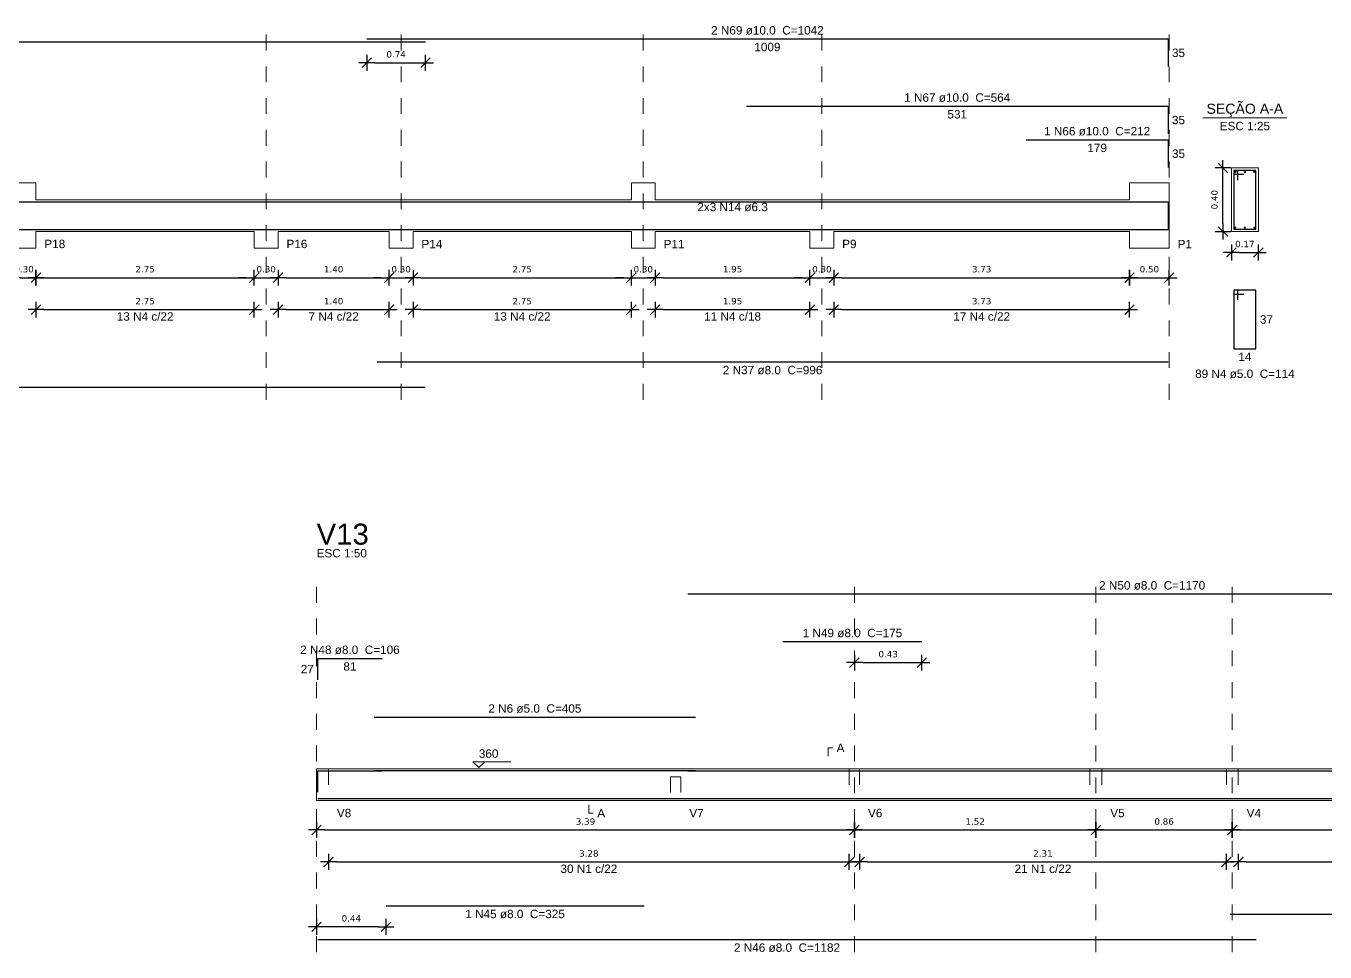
# Model space of a CAD drawing. Extents: x 25 to 1028, y -81 to 176.
# Drawn here: x 789.32 to 797.5, y 62.93 to 68.77 of the extents above; entities that cross this region are included whole.
import ezdxf

# ---------------------------------------------------------------- set-up
doc = ezdxf.new("R2010")
doc.units = 0
doc.header["$LTSCALE"] = 0.3
doc.header["$PDSIZE"] = 0.1
doc.linetypes.add('DOT2', pattern=[3.175, 0, -3.175])
doc.layers.get('0').update_dxf_attribs({"linetype": 'CONTINUOUS'})
doc.layers.get('Defpoints').update_dxf_attribs({"linetype": 'CONTINUOUS'})
doc.layers.add('ARQ-CTA-1_025', color=1, linetype='CONTINUOUS')
for name, color, linetype, lineweight in [('DT-Barras na forma', 2, 'CONTINUOUS', 30), ('DT-Barras no corte', 5, 'CONTINUOUS', 5), ('DT-Barras rebatidas', 2, 'CONTINUOUS', 30), ('DT-Forma', 5, 'CONTINUOUS', 5), ('DT-Pontilhado', 9, 'DOT2', 5), ('DT-Textos', 7, 'CONTINUOUS', 5), ('DT-Título', 3, 'CONTINUOUS', 20)]:
    doc.layers.add(name, color=color, linetype=linetype, lineweight=lineweight)
doc.styles.add('Arial', font='arial.ttf')
doc.styles.add('FNDE Texto Cota 0025', font='verdana.ttf', dxfattribs={"height": 0.04})
doc.dimstyles.new('Copy of FNDE 1-0025', dxfattribs={"dimscale": 5, "dimtxt": 0.04, "dimasz": 0.01, "dimexe": 0.15, "dimexo": 0.15, "dimgap": 0.005, "dimtad": 1, "dimlfac": 2, "dimzin": 1, "dimdsep": 46, "dimtxsty": 'FNDE Texto Cota 0025', "dimblk": 'tic', "dimcen": 0.015, "dimdle": 0.15, "dimse1": 1, "dimse2": 1, "dimclrd": 251, "dimclre": 251, "dimclrt": 256, "dimaunit": 1, "dimadec": 3, "dimazin": 0, "dimtfac": 1, "dimtix": 1, "dimtmove": 2, "dimatfit": 3, "dimfxl": 0.15, "dimtvp": 1, "dimtolj": 1, "dimtzin": 0, "dimarcsym": 0})
doc.dimstyles.new('FNDE 1-0025', dxfattribs={"dimscale": 5, "dimtxt": 0.04, "dimasz": 0.01, "dimexe": 0.15, "dimexo": 0.15, "dimgap": 0.005, "dimtad": 1, "dimzin": 1, "dimdsep": 46, "dimtxsty": 'FNDE Texto Cota 0025', "dimblk": 'tic', "dimcen": 0.015, "dimdle": 0.15, "dimse1": 1, "dimse2": 1, "dimclrd": 251, "dimclre": 251, "dimclrt": 256, "dimaunit": 1, "dimadec": 3, "dimazin": 0, "dimtfac": 1, "dimtix": 1, "dimtmove": 2, "dimatfit": 3, "dimfxl": 0.15, "dimtvp": 1, "dimtolj": 1, "dimtzin": 0, "dimarcsym": 0})

# ---------------------------------------------------------------- blocks, each defined once
blk = doc.blocks.new('tic')
at = {"color": 251}
for p, q in [((-1, 0), (1, 0)), ((0, -1), (0, 1))]:
    blk.add_line(p, q, dxfattribs=at)
blk.add_line((-0.6, -0.6), (0.6, 0.6))
blk = doc.blocks.new('*D540')
at = {"layer": 'ARQ-CTA-1_025', "color": 251, "lineweight": -2}
blk.add_line((789.2824, 67.1814), (789.3324, 67.1814), dxfattribs=at)
at = {"layer": 'Defpoints', "color": 0}
for p in [(789.2324, 67.3138), (789.3824, 67.3138), (789.3824, 67.1814)]:
    blk.add_point(p, dxfattribs=at)
at = {"layer": 'ARQ-CTA-1_025', "color": 251, "lineweight": -2, "xscale": 0.05, "yscale": 0.05, "zscale": 0.05, "rotation": 180}
blk.add_blockref('tic', (789.2324, 67.1814), dxfattribs=at)
at = {"layer": 'ARQ-CTA-1_025', "color": 251, "lineweight": -2, "xscale": 0.05, "yscale": 0.05, "zscale": 0.05}
blk.add_blockref('tic', (789.3824, 67.1814), dxfattribs=at)
at = {"layer": 'ARQ-CTA-1_025', "insert": (789.3074, 67.2344), "char_height": 0.04, "attachment_point": 5, "style": 'FNDE Texto Cota 0025'}
blk.add_mtext('\\A1;0.30', dxfattribs=at)
blk = doc.blocks.new('*D541')
at = {"layer": 'ARQ-CTA-1_025', "color": 251, "lineweight": -2}
blk.add_line((789.4324, 67.1814), (790.7074, 67.1814), dxfattribs=at)
at = {"layer": 'Defpoints', "color": 0}
for p in [(789.3824, 67.3138), (790.7574, 67.3138), (790.7574, 67.1814)]:
    blk.add_point(p, dxfattribs=at)
at = {"layer": 'ARQ-CTA-1_025', "color": 251, "lineweight": -2, "xscale": 0.05, "yscale": 0.05, "zscale": 0.05, "rotation": 180}
blk.add_blockref('tic', (789.3824, 67.1814), dxfattribs=at)
at = {"layer": 'ARQ-CTA-1_025', "color": 251, "lineweight": -2, "xscale": 0.05, "yscale": 0.05, "zscale": 0.05}
blk.add_blockref('tic', (790.7574, 67.1814), dxfattribs=at)
at = {"layer": 'ARQ-CTA-1_025', "insert": (790.0699, 67.2344), "char_height": 0.04, "attachment_point": 5, "style": 'FNDE Texto Cota 0025'}
blk.add_mtext('\\A1;2.75', dxfattribs=at)
blk = doc.blocks.new('*D542')
at = {"layer": 'ARQ-CTA-1_025', "color": 251, "lineweight": -2}
for p, q in [((790.7074, 67.1814), (790.6574, 67.1814)), ((790.7574, 67.1814), (790.9074, 67.1814)), ((790.9574, 67.1814), (791.0074, 67.1814))]:
    blk.add_line(p, q, dxfattribs=at)
at = {"layer": 'Defpoints', "color": 0}
for p in [(790.7574, 67.3138), (790.9074, 67.3138), (790.9074, 67.1814)]:
    blk.add_point(p, dxfattribs=at)
at = {"layer": 'ARQ-CTA-1_025', "color": 251, "lineweight": -2, "xscale": 0.05, "yscale": 0.05, "zscale": 0.05}
blk.add_blockref('tic', (790.7574, 67.1814), dxfattribs=at)
at = {"layer": 'ARQ-CTA-1_025', "color": 251, "lineweight": -2, "xscale": 0.05, "yscale": 0.05, "zscale": 0.05, "rotation": 180}
blk.add_blockref('tic', (790.9074, 67.1814), dxfattribs=at)
at = {"layer": 'ARQ-CTA-1_025', "insert": (790.8324, 67.2344), "char_height": 0.04, "attachment_point": 5, "style": 'FNDE Texto Cota 0025'}
blk.add_mtext('\\A1;0.30', dxfattribs=at)
blk = doc.blocks.new('*D543')
at = {"layer": 'ARQ-CTA-1_025', "color": 251, "lineweight": -2}
blk.add_line((790.9574, 67.1814), (791.5574, 67.1814), dxfattribs=at)
at = {"layer": 'Defpoints', "color": 0}
for p in [(790.9074, 67.3138), (791.6074, 67.3138), (791.6074, 67.1814)]:
    blk.add_point(p, dxfattribs=at)
at = {"layer": 'ARQ-CTA-1_025', "color": 251, "lineweight": -2, "xscale": 0.05, "yscale": 0.05, "zscale": 0.05, "rotation": 180}
blk.add_blockref('tic', (790.9074, 67.1814), dxfattribs=at)
at = {"layer": 'ARQ-CTA-1_025', "color": 251, "lineweight": -2, "xscale": 0.05, "yscale": 0.05, "zscale": 0.05}
blk.add_blockref('tic', (791.6074, 67.1814), dxfattribs=at)
at = {"layer": 'ARQ-CTA-1_025', "insert": (791.2574, 67.2344), "char_height": 0.04, "attachment_point": 5, "style": 'FNDE Texto Cota 0025'}
blk.add_mtext('\\A1;1.40', dxfattribs=at)
blk = doc.blocks.new('*D544')
at = {"layer": 'ARQ-CTA-1_025', "color": 251, "lineweight": -2}
for p, q in [((791.5574, 67.1814), (791.5074, 67.1814)), ((791.6074, 67.1814), (791.7574, 67.1814)), ((791.8074, 67.1814), (791.8574, 67.1814))]:
    blk.add_line(p, q, dxfattribs=at)
at = {"layer": 'Defpoints', "color": 0}
for p in [(791.6074, 67.3138), (791.7574, 67.3138), (791.7574, 67.1814)]:
    blk.add_point(p, dxfattribs=at)
at = {"layer": 'ARQ-CTA-1_025', "color": 251, "lineweight": -2, "xscale": 0.05, "yscale": 0.05, "zscale": 0.05}
blk.add_blockref('tic', (791.6074, 67.1814), dxfattribs=at)
at = {"layer": 'ARQ-CTA-1_025', "color": 251, "lineweight": -2, "xscale": 0.05, "yscale": 0.05, "zscale": 0.05, "rotation": 180}
blk.add_blockref('tic', (791.7574, 67.1814), dxfattribs=at)
at = {"layer": 'ARQ-CTA-1_025', "insert": (791.6824, 67.2344), "char_height": 0.04, "attachment_point": 5, "style": 'FNDE Texto Cota 0025'}
blk.add_mtext('\\A1;0.30', dxfattribs=at)
blk = doc.blocks.new('*D545')
at = {"layer": 'ARQ-CTA-1_025', "color": 251, "lineweight": -2}
blk.add_line((791.8074, 67.1814), (793.0824, 67.1814), dxfattribs=at)
at = {"layer": 'Defpoints', "color": 0}
for p in [(791.7574, 67.3138), (793.1324, 67.3138), (793.1324, 67.1814)]:
    blk.add_point(p, dxfattribs=at)
at = {"layer": 'ARQ-CTA-1_025', "color": 251, "lineweight": -2, "xscale": 0.05, "yscale": 0.05, "zscale": 0.05, "rotation": 180}
blk.add_blockref('tic', (791.7574, 67.1814), dxfattribs=at)
at = {"layer": 'ARQ-CTA-1_025', "color": 251, "lineweight": -2, "xscale": 0.05, "yscale": 0.05, "zscale": 0.05}
blk.add_blockref('tic', (793.1324, 67.1814), dxfattribs=at)
at = {"layer": 'ARQ-CTA-1_025', "insert": (792.4449, 67.2344), "char_height": 0.04, "attachment_point": 5, "style": 'FNDE Texto Cota 0025'}
blk.add_mtext('\\A1;2.75', dxfattribs=at)
blk = doc.blocks.new('*D546')
at = {"layer": 'ARQ-CTA-1_025', "color": 251, "lineweight": -2}
for p, q in [((793.0824, 67.1814), (793.0324, 67.1814)), ((793.1324, 67.1814), (793.2824, 67.1814)), ((793.3324, 67.1814), (793.3824, 67.1814))]:
    blk.add_line(p, q, dxfattribs=at)
at = {"layer": 'Defpoints', "color": 0}
for p in [(793.1324, 67.3138), (793.2824, 67.3138), (793.2824, 67.1814)]:
    blk.add_point(p, dxfattribs=at)
at = {"layer": 'ARQ-CTA-1_025', "color": 251, "lineweight": -2, "xscale": 0.05, "yscale": 0.05, "zscale": 0.05}
blk.add_blockref('tic', (793.1324, 67.1814), dxfattribs=at)
at = {"layer": 'ARQ-CTA-1_025', "color": 251, "lineweight": -2, "xscale": 0.05, "yscale": 0.05, "zscale": 0.05, "rotation": 180}
blk.add_blockref('tic', (793.2824, 67.1814), dxfattribs=at)
at = {"layer": 'ARQ-CTA-1_025', "insert": (793.2074, 67.2344), "char_height": 0.04, "attachment_point": 5, "style": 'FNDE Texto Cota 0025'}
blk.add_mtext('\\A1;0.30', dxfattribs=at)
blk = doc.blocks.new('*D547')
at = {"layer": 'ARQ-CTA-1_025', "color": 251, "lineweight": -2}
blk.add_line((793.3324, 67.1814), (794.2074, 67.1814), dxfattribs=at)
at = {"layer": 'Defpoints', "color": 0}
for p in [(793.2824, 67.3138), (794.2574, 67.3138), (794.2574, 67.1814)]:
    blk.add_point(p, dxfattribs=at)
at = {"layer": 'ARQ-CTA-1_025', "color": 251, "lineweight": -2, "xscale": 0.05, "yscale": 0.05, "zscale": 0.05, "rotation": 180}
blk.add_blockref('tic', (793.2824, 67.1814), dxfattribs=at)
at = {"layer": 'ARQ-CTA-1_025', "color": 251, "lineweight": -2, "xscale": 0.05, "yscale": 0.05, "zscale": 0.05}
blk.add_blockref('tic', (794.2574, 67.1814), dxfattribs=at)
at = {"layer": 'ARQ-CTA-1_025', "insert": (793.7699, 67.2344), "char_height": 0.04, "attachment_point": 5, "style": 'FNDE Texto Cota 0025'}
blk.add_mtext('\\A1;1.95', dxfattribs=at)
blk = doc.blocks.new('*D548')
at = {"layer": 'ARQ-CTA-1_025', "color": 251, "lineweight": -2}
for p, q in [((794.2074, 67.1814), (794.1574, 67.1814)), ((794.2574, 67.1814), (794.4074, 67.1814)), ((794.4574, 67.1814), (794.5074, 67.1814))]:
    blk.add_line(p, q, dxfattribs=at)
at = {"layer": 'Defpoints', "color": 0}
for p in [(794.2574, 67.3138), (794.4074, 67.3138), (794.4074, 67.1814)]:
    blk.add_point(p, dxfattribs=at)
at = {"layer": 'ARQ-CTA-1_025', "color": 251, "lineweight": -2, "xscale": 0.05, "yscale": 0.05, "zscale": 0.05}
blk.add_blockref('tic', (794.2574, 67.1814), dxfattribs=at)
at = {"layer": 'ARQ-CTA-1_025', "color": 251, "lineweight": -2, "xscale": 0.05, "yscale": 0.05, "zscale": 0.05, "rotation": 180}
blk.add_blockref('tic', (794.4074, 67.1814), dxfattribs=at)
at = {"layer": 'ARQ-CTA-1_025', "insert": (794.3324, 67.2344), "char_height": 0.04, "attachment_point": 5, "style": 'FNDE Texto Cota 0025'}
blk.add_mtext('\\A1;0.30', dxfattribs=at)
blk = doc.blocks.new('*D549')
at = {"layer": 'ARQ-CTA-1_025', "color": 251, "lineweight": -2}
blk.add_line((794.4574, 67.1814), (796.2199, 67.1814), dxfattribs=at)
at = {"layer": 'Defpoints', "color": 0}
for p in [(794.4074, 67.3138), (796.2699, 67.3138), (796.2699, 67.1814)]:
    blk.add_point(p, dxfattribs=at)
at = {"layer": 'ARQ-CTA-1_025', "color": 251, "lineweight": -2, "xscale": 0.05, "yscale": 0.05, "zscale": 0.05, "rotation": 180}
blk.add_blockref('tic', (794.4074, 67.1814), dxfattribs=at)
at = {"layer": 'ARQ-CTA-1_025', "color": 251, "lineweight": -2, "xscale": 0.05, "yscale": 0.05, "zscale": 0.05}
blk.add_blockref('tic', (796.2699, 67.1814), dxfattribs=at)
at = {"layer": 'ARQ-CTA-1_025', "insert": (795.3386, 67.2344), "char_height": 0.04, "attachment_point": 5, "style": 'FNDE Texto Cota 0025'}
blk.add_mtext('\\A1;3.73', dxfattribs=at)
blk = doc.blocks.new('*D550')
at = {"layer": 'ARQ-CTA-1_025', "color": 251, "lineweight": -2}
blk.add_line((796.3199, 67.1814), (796.4699, 67.1814), dxfattribs=at)
at = {"layer": 'Defpoints', "color": 0}
for p in [(796.2699, 67.3138), (796.5199, 67.3138), (796.5199, 67.1814)]:
    blk.add_point(p, dxfattribs=at)
at = {"layer": 'ARQ-CTA-1_025', "color": 251, "lineweight": -2, "xscale": 0.05, "yscale": 0.05, "zscale": 0.05, "rotation": 180}
blk.add_blockref('tic', (796.2699, 67.1814), dxfattribs=at)
at = {"layer": 'ARQ-CTA-1_025', "color": 251, "lineweight": -2, "xscale": 0.05, "yscale": 0.05, "zscale": 0.05}
blk.add_blockref('tic', (796.5199, 67.1814), dxfattribs=at)
at = {"layer": 'ARQ-CTA-1_025', "insert": (796.3949, 67.2344), "char_height": 0.04, "attachment_point": 5, "style": 'FNDE Texto Cota 0025'}
blk.add_mtext('\\A1;0.50', dxfattribs=at)
blk = doc.blocks.new('*D553')
at = {"layer": 'ARQ-CTA-1_025', "color": 251, "lineweight": -2}
blk.add_line((791.5161, 68.5353), (791.7861, 68.5353), dxfattribs=at)
at = {"layer": 'Defpoints', "color": 0}
for p in [(791.4661, 68.6676), (791.8361, 68.6676), (791.8361, 68.5353)]:
    blk.add_point(p, dxfattribs=at)
at = {"layer": 'ARQ-CTA-1_025', "color": 251, "lineweight": -2, "xscale": 0.05, "yscale": 0.05, "zscale": 0.05, "rotation": 180}
blk.add_blockref('tic', (791.4661, 68.5353), dxfattribs=at)
at = {"layer": 'ARQ-CTA-1_025', "color": 251, "lineweight": -2, "xscale": 0.05, "yscale": 0.05, "zscale": 0.05}
blk.add_blockref('tic', (791.8361, 68.5353), dxfattribs=at)
at = {"layer": 'ARQ-CTA-1_025', "insert": (791.6511, 68.5882), "char_height": 0.04, "attachment_point": 5, "style": 'FNDE Texto Cota 0025'}
blk.add_mtext('\\A1;0.74', dxfattribs=at)
blk = doc.blocks.new('*D554')
at = {"layer": 'ARQ-CTA-1_025', "color": 251, "lineweight": -2}
blk.add_line((796.8585, 67.5226), (796.8585, 67.8226), dxfattribs=at)
at = {"layer": 'Defpoints', "color": 0}
for p in [(796.8585, 67.8726), (796.9114, 67.8726), (796.9114, 67.4726)]:
    blk.add_point(p, dxfattribs=at)
at = {"layer": 'ARQ-CTA-1_025', "color": 251, "lineweight": -2, "xscale": 0.05, "yscale": 0.05, "zscale": 0.05}
for p, rotation in [((796.8585, 67.8726), 90), ((796.8585, 67.4726), 270)]:
    blk.add_blockref('tic', p, dxfattribs=dict(at, rotation=rotation))
at = {"layer": 'ARQ-CTA-1_025', "insert": (796.8055, 67.6726), "char_height": 0.04, "attachment_point": 5, "rotation": 90, "style": 'FNDE Texto Cota 0025'}
blk.add_mtext('\\A1;0.40', dxfattribs=at)
blk = doc.blocks.new('*D555')
at = {"layer": 'ARQ-CTA-1_025', "color": 251, "lineweight": -2}
blk.add_line((796.9614, 67.3403), (797.0314, 67.3403), dxfattribs=at)
at = {"layer": 'Defpoints', "color": 0}
for p in [(796.9114, 67.4726), (797.0814, 67.4726), (797.0814, 67.3403)]:
    blk.add_point(p, dxfattribs=at)
at = {"layer": 'ARQ-CTA-1_025', "color": 251, "lineweight": -2, "xscale": 0.05, "yscale": 0.05, "zscale": 0.05, "rotation": 180}
blk.add_blockref('tic', (796.9114, 67.3403), dxfattribs=at)
at = {"layer": 'ARQ-CTA-1_025', "color": 251, "lineweight": -2, "xscale": 0.05, "yscale": 0.05, "zscale": 0.05}
blk.add_blockref('tic', (797.0814, 67.3403), dxfattribs=at)
at = {"layer": 'ARQ-CTA-1_025', "insert": (796.9964, 67.3932), "char_height": 0.04, "attachment_point": 5, "style": 'FNDE Texto Cota 0025'}
blk.add_mtext('\\A1;0.17', dxfattribs=at)
blk = doc.blocks.new('*D558')
at = {"layer": 'ARQ-CTA-1_025', "color": 251, "lineweight": -2}
blk.add_line((789.4324, 66.9802), (790.7074, 66.9802), dxfattribs=at)
at = {"layer": 'Defpoints', "color": 0}
for p in [(789.3824, 67.1126), (790.7574, 67.1126), (790.7574, 66.9802)]:
    blk.add_point(p, dxfattribs=at)
at = {"layer": 'ARQ-CTA-1_025', "color": 251, "lineweight": -2, "xscale": 0.05, "yscale": 0.05, "zscale": 0.05, "rotation": 180}
blk.add_blockref('tic', (789.3824, 66.9802), dxfattribs=at)
at = {"layer": 'ARQ-CTA-1_025', "color": 251, "lineweight": -2, "xscale": 0.05, "yscale": 0.05, "zscale": 0.05}
blk.add_blockref('tic', (790.7574, 66.9802), dxfattribs=at)
at = {"layer": 'ARQ-CTA-1_025', "insert": (790.0699, 67.0332), "char_height": 0.04, "attachment_point": 5, "style": 'FNDE Texto Cota 0025'}
blk.add_mtext('\\A1;2.75', dxfattribs=at)
blk = doc.blocks.new('*D559')
at = {"layer": 'ARQ-CTA-1_025', "color": 251, "lineweight": -2}
blk.add_line((790.9574, 66.9802), (791.5574, 66.9802), dxfattribs=at)
at = {"layer": 'Defpoints', "color": 0}
for p in [(790.9074, 67.1126), (791.6074, 67.1126), (791.6074, 66.9802)]:
    blk.add_point(p, dxfattribs=at)
at = {"layer": 'ARQ-CTA-1_025', "color": 251, "lineweight": -2, "xscale": 0.05, "yscale": 0.05, "zscale": 0.05, "rotation": 180}
blk.add_blockref('tic', (790.9074, 66.9802), dxfattribs=at)
at = {"layer": 'ARQ-CTA-1_025', "color": 251, "lineweight": -2, "xscale": 0.05, "yscale": 0.05, "zscale": 0.05}
blk.add_blockref('tic', (791.6074, 66.9802), dxfattribs=at)
at = {"layer": 'ARQ-CTA-1_025', "insert": (791.2574, 67.0332), "char_height": 0.04, "attachment_point": 5, "style": 'FNDE Texto Cota 0025'}
blk.add_mtext('\\A1;1.40', dxfattribs=at)
blk = doc.blocks.new('*D560')
at = {"layer": 'ARQ-CTA-1_025', "color": 251, "lineweight": -2}
blk.add_line((791.8074, 66.9802), (793.0824, 66.9802), dxfattribs=at)
at = {"layer": 'Defpoints', "color": 0}
for p in [(791.7574, 67.1126), (793.1324, 67.1126), (793.1324, 66.9802)]:
    blk.add_point(p, dxfattribs=at)
at = {"layer": 'ARQ-CTA-1_025', "color": 251, "lineweight": -2, "xscale": 0.05, "yscale": 0.05, "zscale": 0.05, "rotation": 180}
blk.add_blockref('tic', (791.7574, 66.9802), dxfattribs=at)
at = {"layer": 'ARQ-CTA-1_025', "color": 251, "lineweight": -2, "xscale": 0.05, "yscale": 0.05, "zscale": 0.05}
blk.add_blockref('tic', (793.1324, 66.9802), dxfattribs=at)
at = {"layer": 'ARQ-CTA-1_025', "insert": (792.4449, 67.0332), "char_height": 0.04, "attachment_point": 5, "style": 'FNDE Texto Cota 0025'}
blk.add_mtext('\\A1;2.75', dxfattribs=at)
blk = doc.blocks.new('*D561')
at = {"layer": 'ARQ-CTA-1_025', "color": 251, "lineweight": -2}
blk.add_line((793.3324, 66.9802), (794.2074, 66.9802), dxfattribs=at)
at = {"layer": 'Defpoints', "color": 0}
for p in [(793.2824, 67.1126), (794.2574, 67.1126), (794.2574, 66.9802)]:
    blk.add_point(p, dxfattribs=at)
at = {"layer": 'ARQ-CTA-1_025', "color": 251, "lineweight": -2, "xscale": 0.05, "yscale": 0.05, "zscale": 0.05, "rotation": 180}
blk.add_blockref('tic', (793.2824, 66.9802), dxfattribs=at)
at = {"layer": 'ARQ-CTA-1_025', "color": 251, "lineweight": -2, "xscale": 0.05, "yscale": 0.05, "zscale": 0.05}
blk.add_blockref('tic', (794.2574, 66.9802), dxfattribs=at)
at = {"layer": 'ARQ-CTA-1_025', "insert": (793.7699, 67.0332), "char_height": 0.04, "attachment_point": 5, "style": 'FNDE Texto Cota 0025'}
blk.add_mtext('\\A1;1.95', dxfattribs=at)
blk = doc.blocks.new('*D562')
at = {"layer": 'ARQ-CTA-1_025', "color": 251, "lineweight": -2}
blk.add_line((794.4574, 66.9802), (796.2199, 66.9802), dxfattribs=at)
at = {"layer": 'Defpoints', "color": 0}
for p in [(794.4074, 67.1126), (796.2699, 67.1126), (796.2699, 66.9802)]:
    blk.add_point(p, dxfattribs=at)
at = {"layer": 'ARQ-CTA-1_025', "color": 251, "lineweight": -2, "xscale": 0.05, "yscale": 0.05, "zscale": 0.05, "rotation": 180}
blk.add_blockref('tic', (794.4074, 66.9802), dxfattribs=at)
at = {"layer": 'ARQ-CTA-1_025', "color": 251, "lineweight": -2, "xscale": 0.05, "yscale": 0.05, "zscale": 0.05}
blk.add_blockref('tic', (796.2699, 66.9802), dxfattribs=at)
at = {"layer": 'ARQ-CTA-1_025', "insert": (795.3386, 67.0332), "char_height": 0.04, "attachment_point": 5, "style": 'FNDE Texto Cota 0025'}
blk.add_mtext('\\A1;3.73', dxfattribs=at)
blk = doc.blocks.new('*D583')
at = {"layer": 'ARQ-CTA-1_025', "color": 251, "lineweight": -2}
blk.add_line((791.1998, 63.7022), (794.4873, 63.7022), dxfattribs=at)
at = {"layer": 'Defpoints', "color": 0}
for p in [(791.1498, 63.8346), (794.5373, 63.8346), (794.5373, 63.7022)]:
    blk.add_point(p, dxfattribs=at)
at = {"layer": 'ARQ-CTA-1_025', "color": 251, "lineweight": -2, "xscale": 0.05, "yscale": 0.05, "zscale": 0.05, "rotation": 180}
blk.add_blockref('tic', (791.1498, 63.7022), dxfattribs=at)
at = {"layer": 'ARQ-CTA-1_025', "color": 251, "lineweight": -2, "xscale": 0.05, "yscale": 0.05, "zscale": 0.05}
blk.add_blockref('tic', (794.5373, 63.7022), dxfattribs=at)
at = {"layer": 'ARQ-CTA-1_025', "insert": (792.8436, 63.7552), "char_height": 0.04, "attachment_point": 5, "style": 'FNDE Texto Cota 0025'}
blk.add_mtext('\\A1;3.39', dxfattribs=at)
blk = doc.blocks.new('*D584')
at = {"layer": 'ARQ-CTA-1_025', "color": 251, "lineweight": -2}
blk.add_line((794.5873, 63.7022), (796.0083, 63.7022), dxfattribs=at)
at = {"layer": 'Defpoints', "color": 0}
for p in [(794.5373, 63.8346), (796.0583, 63.8346), (796.0583, 63.7022)]:
    blk.add_point(p, dxfattribs=at)
at = {"layer": 'ARQ-CTA-1_025', "color": 251, "lineweight": -2, "xscale": 0.05, "yscale": 0.05, "zscale": 0.05, "rotation": 180}
blk.add_blockref('tic', (794.5373, 63.7022), dxfattribs=at)
at = {"layer": 'ARQ-CTA-1_025', "color": 251, "lineweight": -2, "xscale": 0.05, "yscale": 0.05, "zscale": 0.05}
blk.add_blockref('tic', (796.0583, 63.7022), dxfattribs=at)
at = {"layer": 'ARQ-CTA-1_025', "insert": (795.2978, 63.7552), "char_height": 0.04, "attachment_point": 5, "style": 'FNDE Texto Cota 0025'}
blk.add_mtext('\\A1;1.52', dxfattribs=at)
blk = doc.blocks.new('*D585')
at = {"layer": 'ARQ-CTA-1_025', "color": 251, "lineweight": -2}
blk.add_line((796.1083, 63.7022), (796.8673, 63.7022), dxfattribs=at)
at = {"layer": 'Defpoints', "color": 0}
for p in [(796.0583, 63.8346), (796.9173, 63.8346), (796.9173, 63.7022)]:
    blk.add_point(p, dxfattribs=at)
at = {"layer": 'ARQ-CTA-1_025', "color": 251, "lineweight": -2, "xscale": 0.05, "yscale": 0.05, "zscale": 0.05, "rotation": 180}
blk.add_blockref('tic', (796.0583, 63.7022), dxfattribs=at)
at = {"layer": 'ARQ-CTA-1_025', "color": 251, "lineweight": -2, "xscale": 0.05, "yscale": 0.05, "zscale": 0.05}
blk.add_blockref('tic', (796.9173, 63.7022), dxfattribs=at)
at = {"layer": 'ARQ-CTA-1_025', "insert": (796.4878, 63.7552), "char_height": 0.04, "attachment_point": 5, "style": 'FNDE Texto Cota 0025'}
blk.add_mtext('\\A1;0.86', dxfattribs=at)
blk = doc.blocks.new('*D586')
at = {"layer": 'ARQ-CTA-1_025', "color": 251, "lineweight": -2}
blk.add_line((796.9673, 63.7022), (798.3873, 63.7022), dxfattribs=at)
at = {"layer": 'Defpoints', "color": 0}
for p in [(796.9173, 63.8346), (798.4373, 63.8346), (798.4373, 63.7022)]:
    blk.add_point(p, dxfattribs=at)
at = {"layer": 'ARQ-CTA-1_025', "color": 251, "lineweight": -2, "xscale": 0.05, "yscale": 0.05, "zscale": 0.05, "rotation": 180}
blk.add_blockref('tic', (796.9173, 63.7022), dxfattribs=at)
at = {"layer": 'ARQ-CTA-1_025', "color": 251, "lineweight": -2, "xscale": 0.05, "yscale": 0.05, "zscale": 0.05}
blk.add_blockref('tic', (798.4373, 63.7022), dxfattribs=at)
at = {"layer": 'ARQ-CTA-1_025', "insert": (797.6773, 63.7552), "char_height": 0.04, "attachment_point": 5, "style": 'FNDE Texto Cota 0025'}
blk.add_mtext('\\A1;1.52', dxfattribs=at)
blk = doc.blocks.new('*D588')
at = {"layer": 'ARQ-CTA-1_025', "color": 251, "lineweight": -2}
blk.add_line((791.5373, 63.0924), (791.1998, 63.0924), dxfattribs=at)
at = {"layer": 'Defpoints', "color": 0}
for p in [(791.1498, 63.2247), (791.5873, 63.2247), (791.1498, 63.0924)]:
    blk.add_point(p, dxfattribs=at)
at = {"layer": 'ARQ-CTA-1_025', "color": 251, "lineweight": -2, "xscale": 0.05, "yscale": 0.05, "zscale": 0.05, "rotation": 180}
blk.add_blockref('tic', (791.1498, 63.0924), dxfattribs=at)
at = {"layer": 'ARQ-CTA-1_025', "color": 251, "lineweight": -2, "xscale": 0.05, "yscale": 0.05, "zscale": 0.05}
blk.add_blockref('tic', (791.5873, 63.0924), dxfattribs=at)
at = {"layer": 'ARQ-CTA-1_025', "insert": (791.3686, 63.1453), "char_height": 0.04, "attachment_point": 5, "style": 'FNDE Texto Cota 0025'}
blk.add_mtext('\\A1;0.44', dxfattribs=at)
blk = doc.blocks.new('*D589')
at = {"layer": 'ARQ-CTA-1_025', "color": 251, "lineweight": -2}
blk.add_line((794.5873, 64.7565), (794.9123, 64.7565), dxfattribs=at)
at = {"layer": 'Defpoints', "color": 0}
for p in [(794.5373, 64.8889), (794.9623, 64.8889), (794.9623, 64.7565)]:
    blk.add_point(p, dxfattribs=at)
at = {"layer": 'ARQ-CTA-1_025', "color": 251, "lineweight": -2, "xscale": 0.05, "yscale": 0.05, "zscale": 0.05, "rotation": 180}
blk.add_blockref('tic', (794.5373, 64.7565), dxfattribs=at)
at = {"layer": 'ARQ-CTA-1_025', "color": 251, "lineweight": -2, "xscale": 0.05, "yscale": 0.05, "zscale": 0.05}
blk.add_blockref('tic', (794.9623, 64.7565), dxfattribs=at)
at = {"layer": 'ARQ-CTA-1_025', "insert": (794.7498, 64.8095), "char_height": 0.04, "attachment_point": 5, "style": 'FNDE Texto Cota 0025'}
blk.add_mtext('\\A1;0.43', dxfattribs=at)
blk = doc.blocks.new('*D595')
at = {"layer": 'ARQ-CTA-1_025', "color": 251, "lineweight": -2}
blk.add_line((791.2748, 63.501), (794.4548, 63.501), dxfattribs=at)
at = {"layer": 'Defpoints', "color": 0}
for p in [(791.2248, 63.6334), (794.5048, 63.6334), (794.5048, 63.501)]:
    blk.add_point(p, dxfattribs=at)
at = {"layer": 'ARQ-CTA-1_025', "color": 251, "lineweight": -2, "xscale": 0.05, "yscale": 0.05, "zscale": 0.05, "rotation": 180}
blk.add_blockref('tic', (791.2248, 63.501), dxfattribs=at)
at = {"layer": 'ARQ-CTA-1_025', "color": 251, "lineweight": -2, "xscale": 0.05, "yscale": 0.05, "zscale": 0.05}
blk.add_blockref('tic', (794.5048, 63.501), dxfattribs=at)
at = {"layer": 'ARQ-CTA-1_025', "insert": (792.8648, 63.554), "char_height": 0.04, "attachment_point": 5, "style": 'FNDE Texto Cota 0025'}
blk.add_mtext('\\A1;3.28', dxfattribs=at)
blk = doc.blocks.new('*D596')
at = {"layer": 'ARQ-CTA-1_025', "color": 251, "lineweight": -2}
blk.add_line((794.6198, 63.501), (796.8298, 63.501), dxfattribs=at)
at = {"layer": 'Defpoints', "color": 0}
for p in [(794.5698, 63.6334), (796.8798, 63.6334), (796.8798, 63.501)]:
    blk.add_point(p, dxfattribs=at)
at = {"layer": 'ARQ-CTA-1_025', "color": 251, "lineweight": -2, "xscale": 0.05, "yscale": 0.05, "zscale": 0.05, "rotation": 180}
blk.add_blockref('tic', (794.5698, 63.501), dxfattribs=at)
at = {"layer": 'ARQ-CTA-1_025', "color": 251, "lineweight": -2, "xscale": 0.05, "yscale": 0.05, "zscale": 0.05}
blk.add_blockref('tic', (796.8798, 63.501), dxfattribs=at)
at = {"layer": 'ARQ-CTA-1_025', "insert": (795.7248, 63.554), "char_height": 0.04, "attachment_point": 5, "style": 'FNDE Texto Cota 0025'}
blk.add_mtext('\\A1;2.31', dxfattribs=at)
blk = doc.blocks.new('*D597')
at = {"layer": 'ARQ-CTA-1_025', "color": 251, "lineweight": -2}
blk.add_line((797.0048, 63.501), (798.3548, 63.501), dxfattribs=at)
at = {"layer": 'Defpoints', "color": 0}
for p in [(796.9548, 63.6334), (798.4048, 63.6334), (798.4048, 63.501)]:
    blk.add_point(p, dxfattribs=at)
at = {"layer": 'ARQ-CTA-1_025', "color": 251, "lineweight": -2, "xscale": 0.05, "yscale": 0.05, "zscale": 0.05, "rotation": 180}
blk.add_blockref('tic', (796.9548, 63.501), dxfattribs=at)
at = {"layer": 'ARQ-CTA-1_025', "color": 251, "lineweight": -2, "xscale": 0.05, "yscale": 0.05, "zscale": 0.05}
blk.add_blockref('tic', (798.4048, 63.501), dxfattribs=at)
at = {"layer": 'ARQ-CTA-1_025', "insert": (797.6798, 63.554), "char_height": 0.04, "attachment_point": 5, "style": 'FNDE Texto Cota 0025'}
blk.add_mtext('\\A1;1.45', dxfattribs=at)

msp = doc.modelspace()

# ---------------------------------------------------------------- linework, layer by layer
at = {"layer": 'DT-Barras na forma'}
for p, q in [((796.9514426, 67.85763749), (796.9264426, 67.85763748)), ((796.9264426, 67.85763748), (796.92644261, 67.48763748)), ((797.06644273, 67.85763748), (796.92644273, 67.85763743)), ((796.92644273, 67.85763743), (796.92644273, 67.83263743)), ((796.92644273, 67.83263743), (796.98894273, 67.83263743)), ((796.95144258, 67.79513749), (796.9514426, 67.85763749)), ((797.06644261, 67.48763748), (797.06644273, 67.85763748)), ((796.92644261, 67.48763748), (797.06644261, 67.48763748))]:
    msp.add_line(p, q, dxfattribs=at)
for points in [[(786.00239258, 67.49380974), (786.00239258, 67.66013749), (791.83606483, 67.66013749)], [(791.46606483, 67.66013749), (796.51239258, 67.66013749), (796.51239258, 67.48558774)], [(793.85739258, 67.66013749), (796.51239258, 67.66013749), (796.51239258, 67.48558774)], [(795.61989258, 67.66013749), (796.51239258, 67.66013749), (796.51239258, 67.48558774)], [(786.00239258, 67.48463749), (791.83306658, 67.48463749)], [(791.53171858, 67.48463749), (796.51239258, 67.48463749)], [(791.15733845, 63.94066759), (791.15733845, 64.07555809), (791.56233845, 64.07555809)], [(791.51233845, 64.07630809), (793.53733845, 64.07630809)], [(793.48733845, 64.07555809), (799.33733845, 64.07555809)], [(794.08733845, 64.07555809), (794.96233845, 64.07555809)], [(791.15733845, 63.89955809), (797.06801245, 63.89955809)], [(791.58733845, 63.89955809), (793.21233845, 63.89955809)], [(796.90483845, 63.89955809), (801.81733845, 63.89955809)]]:
    msp.add_lwpolyline(points, dxfattribs=at)
at = {"layer": 'DT-Barras no corte'}
for centre, radius in [((796.93644258, 67.84763749), 0.005), ((796.99644258, 67.84763749), 0.005), ((797.05644258, 67.84763749), 0.005), ((796.93544258, 67.49663749), 0.004), ((796.99644258, 67.49663749), 0.004), ((797.05744258, 67.49663749), 0.004)]:
    msp.add_circle(centre, radius, dxfattribs=at)
at = {"layer": 'DT-Barras rebatidas'}
for p, q in [((786.00239263, 68.66763748), (791.8360649, 68.66763748)), ((791.46606483, 68.68528749), (796.51239256, 68.68528749)), ((796.51239256, 68.68528749), (796.51239257, 68.51073765)), ((793.85739258, 68.26168749), (796.51239258, 68.26168749)), ((796.51239258, 68.26168749), (796.51239258, 68.08713765)), ((795.61989258, 68.04988749), (796.51239258, 68.04988749)), ((796.51239258, 68.04988749), (796.51239258, 67.87533765)), ((796.9514426, 67.10346249), (796.9264426, 67.10346248)), ((796.9264426, 67.10346248), (796.92644261, 66.73346248)), ((797.06644273, 67.10346248), (796.92644273, 67.10346243)), ((796.92644273, 67.10346243), (796.92644273, 67.07846243)), ((796.95144258, 67.04096249), (796.9514426, 67.10346249)), ((797.06644261, 66.73346248), (797.06644273, 67.10346248)), ((796.92644273, 67.07846243), (796.98894273, 67.07846243)), ((796.92644261, 66.73346248), (797.06644261, 66.73346248)), ((791.53171858, 66.65097749), (796.5123926, 66.65097749)), ((786.00239258, 66.49212749), (791.8330666, 66.49212749)), ((793.48733845, 65.18895809), (799.33733845, 65.18895809)), ((794.08733845, 64.88890809), (794.96233845, 64.88890809)), ((791.15733845, 64.64811759), (791.15733849, 64.78300799)), ((791.15733849, 64.78300799), (791.56233849, 64.78300799)), ((791.51233845, 64.41310809), (793.53733845, 64.41310809)), ((791.58733845, 63.22474809), (793.21233845, 63.22474809)), ((796.90483845, 63.17179809), (801.81733845, 63.17179809)), ((791.15733845, 63.01294809), (797.06801247, 63.01294809))]:
    msp.add_line(p, q, dxfattribs=at)
at = {"layer": 'DT-Forma'}
for p, q in [((797.08144258, 67.87263749), (796.91144258, 67.87263749)), ((796.91144258, 67.87263749), (796.91144258, 67.47263749)), ((797.08144258, 67.47263749), (797.08144258, 67.87263749)), ((789.23239258, 67.77853749), (789.38239258, 67.77853749)), ((789.38239258, 67.77853749), (789.38239258, 67.67263749)), ((793.13239258, 67.67263749), (793.13239258, 67.77853749)), ((793.13239258, 67.77853749), (793.28239258, 67.77853749)), ((793.28239258, 67.77853749), (793.28239258, 67.67263749)), ((796.26989258, 67.67263749), (796.26989258, 67.77853749)), ((796.26989258, 67.77853749), (796.51989258, 67.77853749)), ((796.51989258, 67.77853749), (796.51989258, 67.67263749)), ((789.38239258, 67.67263749), (790.75739258, 67.67263749)), ((790.75739258, 67.67263749), (790.90739258, 67.67263749)), ((790.90739258, 67.67263749), (791.60739258, 67.67263749)), ((791.60739258, 67.67263749), (791.75739258, 67.67263749)), ((791.75739258, 67.67263749), (793.13239258, 67.67263749)), ((793.28239258, 67.67263749), (794.25739258, 67.67263749)), ((794.25739258, 67.67263749), (794.40739258, 67.67263749)), ((794.40739258, 67.67263749), (796.26989258, 67.67263749)), ((789.38239258, 67.36673749), (789.38239258, 67.47263749)), ((789.38239258, 67.47263749), (790.75739258, 67.47263749)), ((790.75739258, 67.47263749), (790.75739258, 67.36673749)), ((790.90739258, 67.36673749), (790.90739258, 67.47263749)), ((790.90739258, 67.47263749), (791.60739258, 67.47263749)), ((791.60739258, 67.47263749), (791.60739258, 67.36673749)), ((791.75739258, 67.36673749), (791.75739258, 67.47263749)), ((791.75739258, 67.47263749), (793.13239258, 67.47263749)), ((793.13239258, 67.47263749), (793.13239258, 67.36673749)), ((793.28239258, 67.36673749), (793.28239258, 67.47263749)), ((793.28239258, 67.47263749), (794.25739258, 67.47263749)), ((794.25739258, 67.47263749), (794.25739258, 67.36673749)), ((794.40739258, 67.36673749), (794.40739258, 67.47263749)), ((794.40739258, 67.47263749), (796.26989258, 67.47263749)), ((796.26989258, 67.47263749), (796.26989258, 67.36673749)), ((796.51989258, 67.36673749), (796.51989258, 67.47263749)), ((796.91144258, 67.47263749), (797.08144258, 67.47263749)), ((789.23239258, 67.36673749), (789.38239258, 67.36673749)), ((790.75739258, 67.36673749), (790.90739258, 67.36673749)), ((791.60739258, 67.36673749), (791.75739258, 67.36673749)), ((793.13239258, 67.36673749), (793.28239258, 67.36673749)), ((794.25739258, 67.36673749), (794.40739258, 67.36673749)), ((796.26989258, 67.36673749), (796.51989258, 67.36673749)), ((791.14983845, 64.08755809), (791.22483845, 64.08755809)), ((791.22483845, 64.08755809), (793.37983845, 64.08755809)), ((793.37983845, 64.08755809), (793.44483845, 64.08755809)), ((793.44483845, 64.08755809), (794.50483845, 64.08755809)), ((794.50483845, 64.08755809), (794.56983845, 64.08755809)), ((794.56983845, 64.08755809), (796.02083845, 64.08755809)), ((796.02083845, 64.08755809), (796.09583845, 64.08755809)), ((796.09583845, 64.08755809), (796.87983845, 64.08755809)), ((796.87983845, 64.08755809), (796.95483845, 64.08755809)), ((796.95483845, 64.08755809), (798.40483845, 64.08755809)), ((791.14983845, 63.88755809), (791.22483845, 63.88755809)), ((791.22483845, 63.88755809), (793.37983845, 63.88755809)), ((793.37983845, 63.88755809), (793.44483845, 63.88755809)), ((793.44483845, 63.88755809), (794.50483845, 63.88755809)), ((794.50483845, 63.88755809), (794.56983845, 63.88755809)), ((794.56983845, 63.88755809), (796.02083845, 63.88755809)), ((796.02083845, 63.88755809), (796.09583845, 63.88755809)), ((796.09583845, 63.88755809), (796.87983845, 63.88755809)), ((796.87983845, 63.88755809), (796.95483845, 63.88755809)), ((796.95483845, 63.88755809), (798.40483845, 63.88755809))]:
    msp.add_line(p, q, dxfattribs=at)
at = {"layer": 'DT-Forma', "linetype": 'Continuous'}
for p, q in [((796.51989258, 67.67263749), (796.51989258, 67.47263749)), ((791.14983845, 63.88755809), (791.14983845, 64.08755809))]:
    msp.add_line(p, q, dxfattribs=at)
at = {"layer": 'DT-Pontilhado', "ltscale": 0.05}
for p, q in [((790.83239258, 66.41270249), (790.83239258, 68.73823749)), ((791.68239258, 66.41270249), (791.68239258, 68.73823749)), ((793.20739258, 66.41270249), (793.20739258, 68.73823749)), ((794.33239258, 66.41270249), (794.33239258, 68.73823749)), ((796.51989258, 66.41270249), (796.51989258, 68.73823749)), ((791.14983845, 62.93352309), (791.14983845, 65.25955809)), ((794.53733845, 62.93352309), (794.53733845, 65.25955809)), ((796.05833845, 62.93352309), (796.05833845, 65.25955809)), ((796.91733845, 62.93352309), (796.91733845, 65.25955809)), ((791.22483845, 64.08755809), (791.22483845, 63.88755809)), ((794.50483845, 64.08755809), (794.50483845, 63.88755809)), ((794.56983845, 64.08755809), (794.56983845, 63.88755809)), ((796.02083845, 64.08755809), (796.02083845, 63.88755809)), ((796.09583845, 64.08755809), (796.09583845, 63.88755809)), ((796.87983845, 64.08755809), (796.87983845, 63.88755809)), ((796.95483845, 64.08755809), (796.95483845, 63.88755809)), ((793.37983845, 64.03755809), (793.37983845, 63.88755809)), ((793.37983845, 64.03755809), (793.44483845, 64.03755809)), ((793.44483845, 64.03755809), (793.44483845, 63.88755809))]:
    msp.add_line(p, q, dxfattribs=at)
at = {"layer": 'DT-Textos'}
msp.add_line((796.73169258, 68.18886249), (797.26119258, 68.18886249), dxfattribs=at)
for points in [[(794.37246345, 64.16698309), (794.37246345, 64.21993309), (794.39893845, 64.21993309)], [(792.20883845, 64.13256559), (792.17177345, 64.09550059), (792.13470845, 64.13256559), (792.37298345, 64.13256559)], [(792.86483845, 63.86108309), (792.86483845, 63.80813309), (792.89131345, 63.80813309)]]:
    msp.add_lwpolyline(points, dxfattribs=at)

# ---------------------------------------------------------------- texts
at = {"layer": 'DT-Barras na forma', "color": 7, "insert": (793.76978758, 67.59911099), "char_height": 0.05295, "width": 0.76248, "attachment_point": 8, "line_spacing_factor": 0.9, "style": 'Arial'}
msp.add_mtext('2x3 N14 ø6.3', dxfattribs=at)
at = {"layer": 'DT-Barras rebatidas', "color": 7, "char_height": 0.05295, "line_spacing_factor": 0.9, "style": 'Arial'}
for s, insert, width, attachment_point in [('2 N69 ø10.0  C=1042', (793.98928758, 68.71186099), 1.20726, 8), ('1009', (793.9892287, 68.66096399), 0.35416, 2), ('35', (796.53739216, 68.62448757), 0.22708, 1), ('1 N67 ø10.0  C=564', (795.18478758, 68.28811099), 1.14372, 8), ('531', (795.18489258, 68.23736399), 0.29062, 2), ('35', (796.53739218, 68.20088757), 0.22708, 1), ('1 N66 ø10.0  C=212', (796.06603758, 68.07636099), 1.14372, 8), ('179', (796.06614258, 68.02556399), 0.29062, 2), ('35', (796.53739218, 67.98908757), 0.22708, 1), ('13 N4 c/22', (790.06989258, 66.90977899), 0.6354, 8), ('7 N4 c/22', (791.25739258, 66.90977899), 0.57186, 8), ('13 N4 c/22', (792.44489258, 66.90977899), 0.6354, 8), ('11 N4 c/18', (793.76989258, 66.90977899), 0.6354, 8), ('17 N4 c/22', (795.33864258, 66.90977899), 0.6354, 8), ('37', (797.09144894, 66.94493748), 0.22708, 1), ('14', (796.99644261, 66.70913898), 0.22708, 2), ('2 N37 ø8.0  C=996', (794.02203758, 66.57161099), 1.08018, 8), ('89 N4 ø5.0  C=114', (796.99653758, 66.54811099), 1.08018, 8), ('2 N50 ø8.0  C=1170', (796.41246345, 65.21543159), 1.14372, 8), ('1 N49 ø8.0  C=175', (794.52471345, 64.91543159), 1.08018, 8), ('2 N48 ø8.0  C=106', (791.35996345, 64.80943159), 1.08018, 8), ('27', (791.13234516, 64.68908779), 0.22708, 9), ('81', (791.35983849, 64.75868449), 0.22708, 2), ('2 N6 ø5.0  C=405', (792.52471345, 64.43968159), 1.01664, 8), ('30 N1 c/22', (792.86483845, 63.43059959), 0.6354, 8), ('21 N1 c/22', (795.72483845, 63.43059959), 0.6354, 8), ('1 N45 ø8.0  C=325', (792.39996345, 63.14543159), 1.08018, 8), ('2 N46 ø8.0  C=1182', (794.11271345, 62.93343159), 1.14372, 8)]:
    msp.add_mtext(s, dxfattribs=dict(at, insert=insert, width=width, attachment_point=attachment_point))
at = {"layer": 'DT-Textos', "line_spacing_factor": 0.798, "style": 'Arial'}
for s, insert, char_height, width, attachment_point in [('SEÇÃO A-A', (796.99653758, 68.19438749), 0.06354, 0.686232, 8), ('ESC 1:25', (796.99653758, 68.10936099), 0.05295, 0.50832, 8), ('P18', (789.43528758, 67.36686099), 0.05295, 0.19062, 7), ('P16', (790.96028758, 67.36686099), 0.05295, 0.19062, 7), ('P14', (791.81028758, 67.36686099), 0.05295, 0.19062, 7), ('P11', (793.33528758, 67.36686099), 0.05295, 0.19062, 7), ('P9', (794.46028758, 67.36686099), 0.05295, 0.12708, 7), ('P1', (796.57278758, 67.36686099), 0.05295, 0.12708, 7), ('ESC 1:50', (791.14996345, 65.41843159), 0.05295, 0.50832, 7), ('A', (794.42546345, 64.19343159), 0.05295, 0.06354, 7), ('360', (792.17171345, 64.15643159), 0.05295, 0.19062, 7), ('V8', (791.27771345, 63.78168159), 0.05295, 0.12708, 7), ('A', (792.91771345, 63.78168159), 0.05295, 0.06354, 7), ('V7', (793.49771345, 63.78168159), 0.05295, 0.12708, 7), ('V6', (794.62271345, 63.78168159), 0.05295, 0.12708, 7), ('V5', (796.14871345, 63.78168159), 0.05295, 0.12708, 7), ('V4', (797.00771345, 63.78168159), 0.05295, 0.12708, 7)]:
    msp.add_mtext(s, dxfattribs=dict(at, insert=insert, char_height=char_height, width=width, attachment_point=attachment_point))
at = {"layer": 'DT-Título', "insert": (791.14996345, 65.49789184), "char_height": 0.132375, "width": 0.47655, "attachment_point": 7, "line_spacing_factor": 0.798, "style": 'Arial'}
msp.add_mtext('V13', dxfattribs=at)

# ---------------------------------------------------------------- dimensions: what is measured, and where the dimension line sits
at = {"layer": 'ARQ-CTA-1_025'}
for base, p1, p2, dimstyle, picture, middle in [((791.83606483, 68.53526249), (791.46606483, 68.66763749), (791.83606483, 68.66763749), 'Copy of FNDE 1-0025', '*D553', (791.65106483, 68.58821249)), ((797.08144258, 67.34026249), (796.91144258, 67.47263749), (797.08144258, 67.47263749), 'FNDE 1-0025', '*D555', (796.99644258, 67.39321249)), ((789.38239258, 67.18141249), (789.23239258, 67.31378749), (789.38239258, 67.31378749), 'Copy of FNDE 1-0025', '*D540', (789.30739258, 67.23436249)), ((790.75739258, 67.18141249), (789.38239258, 67.31378749), (790.75739258, 67.31378749), 'Copy of FNDE 1-0025', '*D541', (790.06989258, 67.23436249)), ((790.90739258, 67.18141249), (790.75739258, 67.31378749), (790.90739258, 67.31378749), 'Copy of FNDE 1-0025', '*D542', (790.83239258, 67.23436249)), ((791.60739258, 67.18141249), (790.90739258, 67.31378749), (791.60739258, 67.31378749), 'Copy of FNDE 1-0025', '*D543', (791.25739258, 67.23436249)), ((791.75739258, 67.18141249), (791.60739258, 67.31378749), (791.75739258, 67.31378749), 'Copy of FNDE 1-0025', '*D544', (791.68239258, 67.23436249)), ((793.13239258, 67.18141249), (791.75739258, 67.31378749), (793.13239258, 67.31378749), 'Copy of FNDE 1-0025', '*D545', (792.44489258, 67.23436249)), ((793.28239258, 67.18141249), (793.13239258, 67.31378749), (793.28239258, 67.31378749), 'Copy of FNDE 1-0025', '*D546', (793.20739258, 67.23436249)), ((794.25739258, 67.18141249), (793.28239258, 67.31378749), (794.25739258, 67.31378749), 'Copy of FNDE 1-0025', '*D547', (793.76989258, 67.23436249)), ((794.40739258, 67.18141249), (794.25739258, 67.31378749), (794.40739258, 67.31378749), 'Copy of FNDE 1-0025', '*D548', (794.33239258, 67.23436249)), ((796.2698925776, 67.1814124909), (794.4073925776, 67.3137874909), (796.2698925776, 67.3137874909), 'Copy of FNDE 1-0025', '*D549', (795.3386425776, 67.2343624909)), ((796.51989258, 67.18141249), (796.26989258, 67.31378749), (796.51989258, 67.31378749), 'Copy of FNDE 1-0025', '*D550', (796.39489258, 67.23436249)), ((790.75739258, 66.98020249), (789.38239258, 67.11257749), (790.75739258, 67.11257749), 'Copy of FNDE 1-0025', '*D558', (790.06989258, 67.03315249)), ((791.60739258, 66.98020249), (790.90739258, 67.11257749), (791.60739258, 67.11257749), 'Copy of FNDE 1-0025', '*D559', (791.25739258, 67.03315249)), ((793.13239258, 66.98020249), (791.75739258, 67.11257749), (793.13239258, 67.11257749), 'Copy of FNDE 1-0025', '*D560', (792.44489258, 67.03315249)), ((794.25739258, 66.98020249), (793.28239258, 67.11257749), (794.25739258, 67.11257749), 'Copy of FNDE 1-0025', '*D561', (793.76989258, 67.03315249)), ((796.2698925776, 66.9802024909), (794.4073925776, 67.1125774909), (796.2698925776, 67.1125774909), 'Copy of FNDE 1-0025', '*D562', (795.3386425776, 67.0331524909)), ((794.9623384481, 64.7565330887), (794.5373384481, 64.8889080887), (794.9623384481, 64.8889080887), 'FNDE 1-0025', '*D589', (794.7498384481, 64.8094830887)), ((794.53733845, 63.70223309), (791.14983845, 63.83460809), (794.53733845, 63.83460809), 'FNDE 1-0025', '*D583', (792.84358845, 63.75518309)), ((796.05833845, 63.70223309), (794.53733845, 63.83460809), (796.05833845, 63.83460809), 'FNDE 1-0025', '*D584', (795.29783845, 63.75518309)), ((796.91733845, 63.70223309), (796.05833845, 63.83460809), (796.91733845, 63.83460809), 'FNDE 1-0025', '*D585', (796.48783845, 63.75518309)), ((798.43733845, 63.70223309), (796.91733845, 63.83460809), (798.43733845, 63.83460809), 'FNDE 1-0025', '*D586', (797.67733845, 63.75518309)), ((794.50483845, 63.50102309), (791.22483845, 63.63339809), (794.50483845, 63.63339809), 'FNDE 1-0025', '*D595', (792.86483845, 63.55397309)), ((796.87983845, 63.50102309), (794.56983845, 63.63339809), (796.87983845, 63.63339809), 'FNDE 1-0025', '*D596', (795.72483845, 63.55397309)), ((798.40483845, 63.50102309), (796.95483845, 63.63339809), (798.40483845, 63.63339809), 'FNDE 1-0025', '*D597', (797.67983845, 63.55397309))]:
    dim = msp.add_linear_dim(base=base, p1=p1, p2=p2, dimstyle=dimstyle, dxfattribs=at)
    dim.commit()
    dim.dimension.update_dxf_attribs({"geometry": picture, "text_midpoint": middle, "dimtype": 160})
for base, p1, p2, angle, picture, middle, dimtype in [((796.85849258, 67.87263749), (796.91144258, 67.47263749), (796.91144258, 67.87263749), 90, '*D554', (796.80554258, 67.67263749), 160), ((791.14983845, 63.09237309), (791.58733845, 63.22474809), (791.14983845, 63.22474809), 180, '*D588', (791.36858845, 63.14532309), 161)]:
    dim = msp.add_linear_dim(base=base, p1=p1, p2=p2, angle=angle, dimstyle='FNDE 1-0025', dxfattribs=at)
    dim.commit()
    dim.dimension.update_dxf_attribs({"geometry": picture, "text_midpoint": middle, "dimtype": dimtype})

doc.saveas('drawing.dxf')
